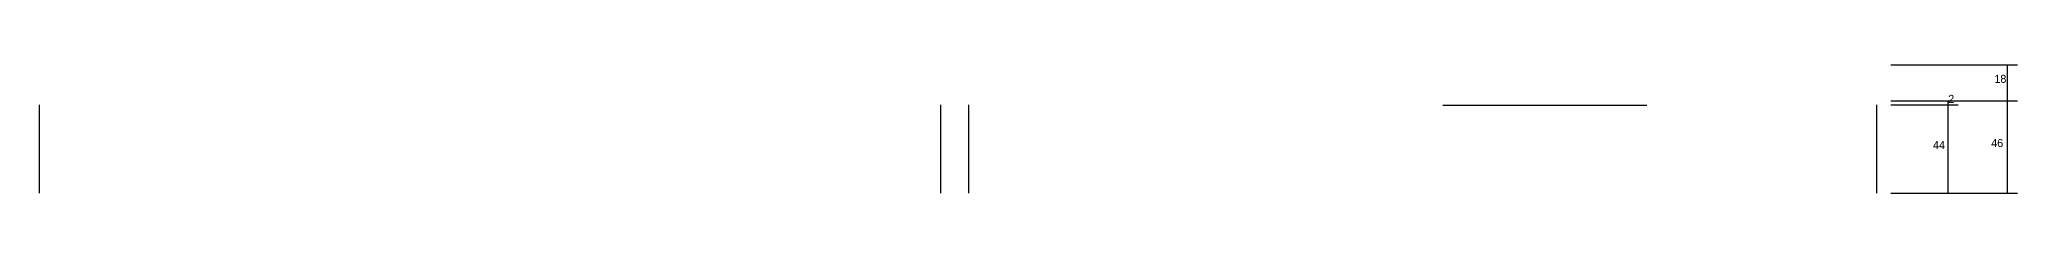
# Model space of a CAD drawing. Header units: metres. Extents: x -10318 to -5929, y 14219 to 15559.
# Drawn here: x -10318 to -9330, y 14253 to 14317 of the extents above; entities that cross this region are included whole.
import ezdxf

# ---------------------------------------------------------------- set-up
doc = ezdxf.new("R2010")
doc.units = ezdxf.units.M
doc.layers.add('COTA', color=4, linetype='Continuous')
doc.layers.add('SARR_2.2x7', color=40, linetype='Continuous')

msp = doc.modelspace()

# ---------------------------------------------------------------- linework, layer by layer
at = {"layer": 'COTA'}
for p, q in [((-9392.9, 14317.1), (-9329.6, 14317.1)), ((-9334.6, 14299.1), (-9334.6, 14317.1)), ((-9392.9, 14299.1), (-9329.6, 14299.1)), ((-9392.9, 14299.1), (-9359.2, 14299.1)), ((-9392.9, 14299.1), (-9329.6, 14299.1)), ((-9364.2, 14297.1), (-9364.2, 14299.1)), ((-9334.6, 14253.1), (-9334.6, 14299.1)), ((-9392.9, 14297.1), (-9359.2, 14297.1)), ((-9392.9, 14297.1), (-9359.2, 14297.1)), ((-9364.2, 14253.1), (-9364.2, 14297.1)), ((-9392.9, 14253.1), (-9329.6, 14253.1)), ((-9392.9, 14253.1), (-9359.2, 14253.1))]:
    msp.add_line(p, q, dxfattribs=at)
at = {"layer": 'SARR_2.2x7'}
for p, q in [((-10318.4, 14253.1), (-10318.4, 14297.1)), ((-9867.9, 14253.1), (-9867.9, 14297.1)), ((-9853.9, 14253.1), (-9853.9, 14297.1)), ((-9616.9, 14296.9), (-9514.9, 14296.9)), ((-9399.9, 14253.1), (-9399.9, 14297.1))]:
    msp.add_line(p, q, dxfattribs=at)

# ---------------------------------------------------------------- texts
at = {"layer": 'COTA'}
for s, p in [('18', (-9341.1, 14308.1)), ('2', (-9364.2, 14298.1)), ('44', (-9371.8, 14275.1)), ('46', (-9342.7, 14276.1))]:
    msp.add_text(s, height=4, dxfattribs=at).set_placement(p)

doc.saveas('drawing.dxf')
